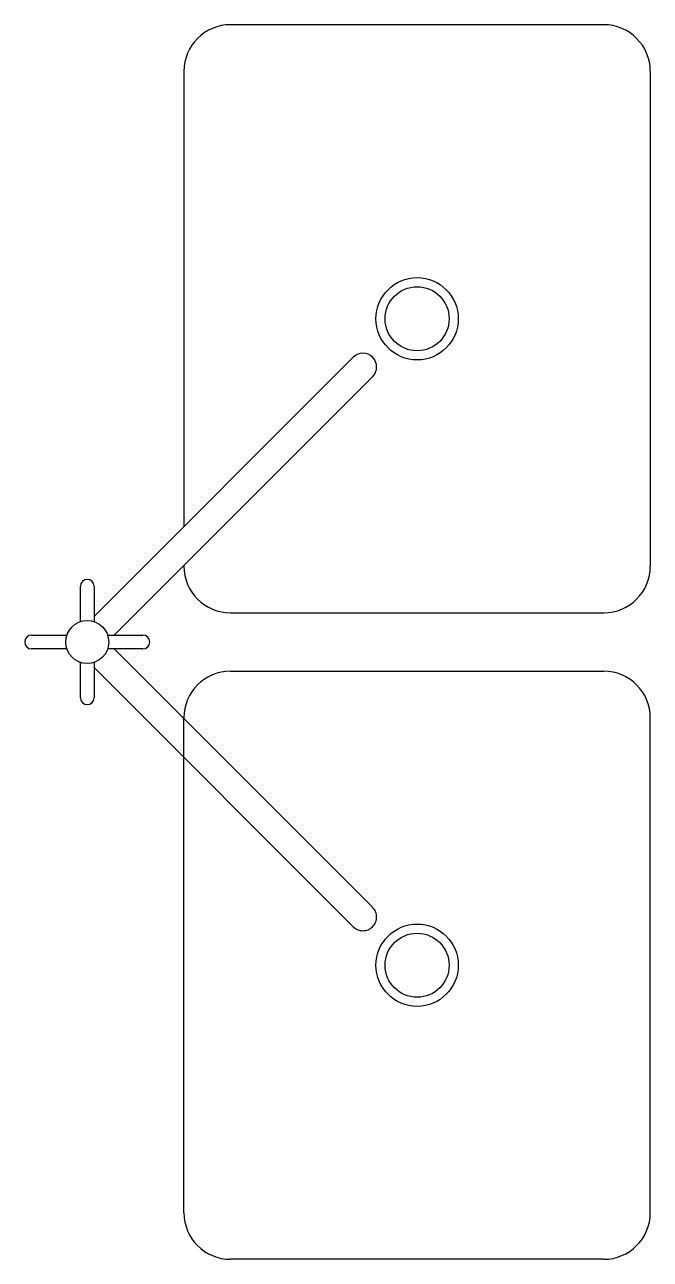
# Model space of a CAD drawing. Header units: millimetres. Extents: x -3066.45 to -3065.994, y 2888.052 to 2888.952.
import ezdxf

# ---------------------------------------------------------------- set-up
doc = ezdxf.new("R2010")
doc.units = ezdxf.units.MM
doc.header["$LTSCALE"] = 10
doc.linetypes.add('HIDDEN2', pattern=[0.1875, 0.125, -0.0625])
doc.layers.add('cozinha_pias', color=2, linetype='Continuous')

msp = doc.modelspace()

# ---------------------------------------------------------------- linework, layer by layer
at = {"layer": 'cozinha_pias'}
for p, q in [((-3066.02783, 2888.95209), (-3066.29983, 2888.95209)), ((-3066.33383, 2888.91809), (-3066.33383, 2888.5862)), ((-3065.99383, 2888.91809), (-3065.99383, 2888.55734)), ((-3066.33383, 2888.55792), (-3066.33383, 2888.55734)), ((-3066.29983, 2888.52334), (-3066.02783, 2888.52334)), ((-3066.29983, 2888.48084), (-3066.02783, 2888.48084)), ((-3066.33383, 2888.08609), (-3066.33383, 2888.44684)), ((-3065.99383, 2888.08609), (-3065.99383, 2888.44684)), ((-3066.02783, 2888.05209), (-3066.29983, 2888.05209))]:
    msp.add_line(p, q, dxfattribs=at)
at = {"layer": 'cozinha_pias', "color": 1}
for p, q in [((-3066.39931, 2888.52072), (-3066.2104, 2888.70963)), ((-3066.2104, 2888.70963), (-3066.2104, 2888.70963)), ((-3066.19626, 2888.69549), (-3066.38463, 2888.50712)), ((-3066.40935, 2888.51692), (-3066.40935, 2888.54268)), ((-3066.39931, 2888.54268), (-3066.39931, 2888.51692)), ((-3066.44491, 2888.50712), (-3066.41915, 2888.50712)), ((-3066.38951, 2888.50712), (-3066.36375, 2888.50712)), ((-3066.41915, 2888.49707), (-3066.44491, 2888.49707)), ((-3066.36375, 2888.49707), (-3066.38951, 2888.49707)), ((-3066.40935, 2888.46151), (-3066.40935, 2888.48727)), ((-3066.39931, 2888.48727), (-3066.39931, 2888.46151))]:
    msp.add_line(p, q, dxfattribs=at)
at = {"layer": 'cozinha_pias', "color": 1, "linetype": 'HIDDEN2'}
for p, q in [((-3066.19626, 2888.3087), (-3066.38463, 2888.49707)), ((-3066.39931, 2888.48347), (-3066.2104, 2888.29456))]:
    msp.add_line(p, q, dxfattribs=at)
at = {"layer": 'cozinha_pias', "color": 1}
for centre, radius in [((-3066.16383, 2888.73772), 0.03), ((-3066.16383, 2888.73772), 0.02333), ((-3066.40433, 2888.50209), 0.01565), ((-3066.16383, 2888.26647), 0.03), ((-3066.16383, 2888.26647), 0.02333)]:
    msp.add_circle(centre, radius, dxfattribs=at)
at = {"layer": 'cozinha_pias'}
for centre, start, end in [((-3066.29983, 2888.91809), 90, 180), ((-3066.02783, 2888.91809), 0, 90), ((-3066.29983, 2888.55734), 180, 270), ((-3066.02783, 2888.55734), 270, 0), ((-3066.29983, 2888.44684), 90, 180), ((-3066.02783, 2888.44684), 0, 90), ((-3066.29983, 2888.08609), 180, 270), ((-3066.02783, 2888.08609), 270, 0)]:
    msp.add_arc(centre, 0.034, start, end, dxfattribs=at)
at = {"layer": 'cozinha_pias', "color": 1}
for centre, radius, start, end in [((-3066.20333, 2888.70256), 0.01, 315, 135), ((-3066.40433, 2888.54268), 0.00502, 360, 180), ((-3066.44491, 2888.50209), 0.00502, 90, 270), ((-3066.36375, 2888.50209), 0.00502, 270, 90), ((-3066.40433, 2888.46151), 0.00502, 180, 0)]:
    msp.add_arc(centre, radius, start, end, dxfattribs=at)
at = {"layer": 'cozinha_pias', "color": 1, "linetype": 'HIDDEN2'}
msp.add_arc((-3066.20333, 2888.30163), 0.01, 225, 45, dxfattribs=at)

doc.saveas('drawing.dxf')
